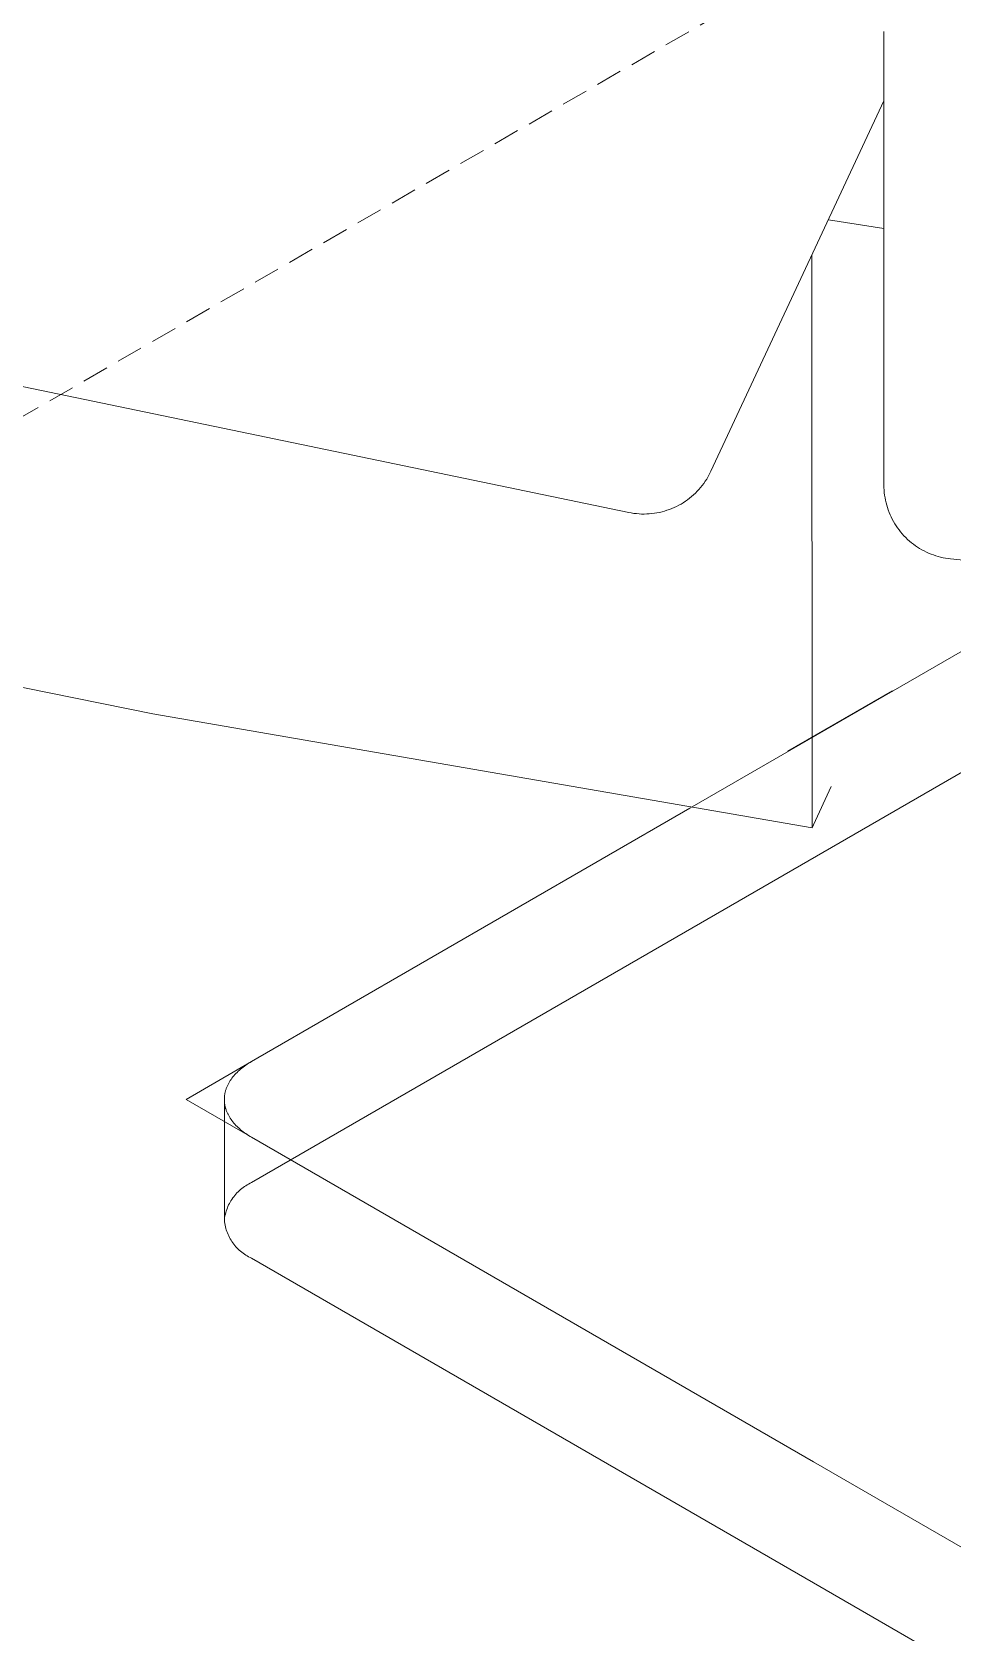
# Model space of a CAD drawing. Header units: millimetres. Extents: x -263 to 4879, y -277 to 2995.
# Drawn here: x 3925.1 to 3969.4, y 2086.5 to 2163.6 of the extents above; entities that cross this region are included whole.
import ezdxf

# ---------------------------------------------------------------- set-up
doc = ezdxf.new("R2010")
doc.units = ezdxf.units.MM
doc.linetypes.add('HIDDEN', pattern=[1.905, 1.27, -0.635])
doc.layers.add('ZANO_R', color=7, linetype='Continuous', lineweight=0)
doc.layers.add('ZANO_R_przerywana', color=7, linetype='HIDDEN', lineweight=0)

msp = doc.modelspace()

# ---------------------------------------------------------------- linework, layer by layer
at = {"layer": 'ZANO_R'}
for p, q in [((3966.146, 2141.777), (3966.146, 2163.627)), ((3953.852, 2140.459), (3849.621, 2162.119)), ((3966.146, 2160.29), (3957.811, 2142.443)), ((3963.469, 2154.558), (3966.146, 2154.144)), ((3962.686, 2125.264), (3962.679, 2152.867)), ((3956.801, 2126.211), (3992.437, 2146.786)), ((3957.811, 2142.443), (3957.764, 2142.346)), ((3957.315, 2141.663), (3957.233, 2141.569)), ((3957.393, 2141.76), (3957.315, 2141.663)), ((3957.467, 2141.859), (3957.393, 2141.76)), ((3957.538, 2141.961), (3957.467, 2141.859)), ((3957.606, 2142.065), (3957.538, 2141.961)), ((3957.661, 2142.157), (3957.606, 2142.065)), ((3957.714, 2142.251), (3957.661, 2142.157)), ((3957.764, 2142.346), (3957.714, 2142.251)), ((3966.148, 2141.655), (3966.146, 2141.777)), ((3966.154, 2141.533), (3966.148, 2141.655)), ((3935.67, 2108.185), (3992.437, 2140.959)), ((3956.37, 2140.867), (3956.261, 2140.807)), ((3956.476, 2140.931), (3956.37, 2140.867)), ((3956.58, 2140.999), (3956.476, 2140.931)), ((3956.681, 2141.071), (3956.58, 2140.999)), ((3956.78, 2141.146), (3956.681, 2141.071)), ((3956.877, 2141.224), (3956.78, 2141.146)), ((3956.97, 2141.306), (3956.877, 2141.224)), ((3957.061, 2141.39), (3956.97, 2141.306)), ((3957.149, 2141.478), (3957.061, 2141.39)), ((3957.233, 2141.569), (3957.149, 2141.478)), ((3966.165, 2141.412), (3966.154, 2141.533)), ((3966.179, 2141.29), (3966.165, 2141.412)), ((3966.198, 2141.17), (3966.179, 2141.29)), ((3966.221, 2141.05), (3966.198, 2141.17)), ((3966.248, 2140.931), (3966.221, 2141.05)), ((3966.279, 2140.813), (3966.248, 2140.931)), ((3953.974, 2140.436), (3953.852, 2140.459)), ((3954.097, 2140.417), (3953.974, 2140.436)), ((3954.22, 2140.403), (3954.097, 2140.417)), ((3954.344, 2140.392), (3954.22, 2140.403)), ((3954.468, 2140.386), (3954.344, 2140.392)), ((3954.592, 2140.385), (3954.468, 2140.386)), ((3954.716, 2140.387), (3954.592, 2140.385)), ((3954.84, 2140.394), (3954.716, 2140.387)), ((3954.964, 2140.406), (3954.84, 2140.394)), ((3955.087, 2140.421), (3954.964, 2140.406)), ((3955.21, 2140.441), (3955.087, 2140.421)), ((3955.332, 2140.465), (3955.21, 2140.441)), ((3955.452, 2140.494), (3955.332, 2140.465)), ((3955.572, 2140.526), (3955.452, 2140.494)), ((3955.691, 2140.563), (3955.572, 2140.526)), ((3955.808, 2140.604), (3955.691, 2140.563)), ((3955.924, 2140.648), (3955.808, 2140.604)), ((3956.038, 2140.697), (3955.924, 2140.648)), ((3956.151, 2140.75), (3956.038, 2140.697)), ((3956.261, 2140.807), (3956.151, 2140.75)), ((3966.314, 2140.696), (3966.279, 2140.813)), ((3966.353, 2140.58), (3966.314, 2140.696)), ((3966.396, 2140.466), (3966.353, 2140.58)), ((3966.443, 2140.353), (3966.396, 2140.466)), ((3966.493, 2140.242), (3966.443, 2140.353)), ((3966.548, 2140.133), (3966.493, 2140.242)), ((3966.606, 2140.025), (3966.548, 2140.133)), ((3966.668, 2139.92), (3966.606, 2140.025)), ((3966.733, 2139.817), (3966.668, 2139.92)), ((3966.802, 2139.716), (3966.733, 2139.817)), ((3966.874, 2139.617), (3966.802, 2139.716)), ((3966.95, 2139.522), (3966.874, 2139.617)), ((3967.028, 2139.428), (3966.95, 2139.522)), ((3967.11, 2139.338), (3967.028, 2139.428)), ((3967.195, 2139.25), (3967.11, 2139.338)), ((3967.283, 2139.165), (3967.195, 2139.25)), ((3967.374, 2139.084), (3967.283, 2139.165)), ((3967.468, 2139.005), (3967.374, 2139.084)), ((3967.564, 2138.93), (3967.468, 2139.005)), ((3967.662, 2138.858), (3967.564, 2138.93)), ((3967.763, 2138.79), (3967.662, 2138.858)), ((3967.867, 2138.725), (3967.763, 2138.79)), ((3967.972, 2138.663), (3967.867, 2138.725)), ((3968.08, 2138.606), (3967.972, 2138.663)), ((3968.189, 2138.551), (3968.08, 2138.606)), ((3968.301, 2138.501), (3968.189, 2138.551)), ((3968.414, 2138.455), (3968.301, 2138.501)), ((3968.528, 2138.412), (3968.414, 2138.455)), ((3968.644, 2138.374), (3968.528, 2138.412)), ((3968.761, 2138.339), (3968.644, 2138.374)), ((3968.879, 2138.308), (3968.761, 2138.339)), ((3968.998, 2138.282), (3968.879, 2138.308)), ((3969.118, 2138.259), (3968.998, 2138.282)), ((3969.239, 2138.241), (3969.118, 2138.259)), ((3969.36, 2138.227), (3969.239, 2138.241)), ((4078.523, 2127.346), (3969.36, 2138.227)), ((3930.925, 2130.756), (3899.074, 2137.229)), ((3966.54, 2131.876), (3961.494, 2128.963)), ((3966.54, 2131.876), (3966.573, 2131.857)), ((3962.686, 2125.264), (3930.925, 2130.756)), ((3963.61, 2127.254), (3962.753, 2125.409)), ((3935.67, 2114.011), (3956.801, 2126.211)), ((3962.753, 2125.409), (3962.686, 2125.264)), ((3935.67, 2114.011), (3932.517, 2112.191)), ((3935.4, 2113.84), (3935.466, 2113.885)), ((3935.466, 2113.885), (3935.533, 2113.928)), ((3935.533, 2113.928), (3935.601, 2113.97)), ((3935.601, 2113.97), (3935.67, 2114.011)), ((3934.628, 2113.064), (3934.648, 2113.094)), ((3934.648, 2113.094), (3934.688, 2113.154)), ((3934.688, 2113.154), (3934.731, 2113.213)), ((3934.731, 2113.213), (3934.776, 2113.271)), ((3934.776, 2113.271), (3934.823, 2113.329)), ((3934.823, 2113.329), (3934.873, 2113.385)), ((3934.873, 2113.385), (3934.924, 2113.44)), ((3934.924, 2113.44), (3934.978, 2113.494)), ((3934.978, 2113.494), (3935.033, 2113.547)), ((3935.033, 2113.547), (3935.09, 2113.599)), ((3935.09, 2113.599), (3935.149, 2113.65)), ((3935.149, 2113.65), (3935.21, 2113.699)), ((3935.21, 2113.699), (3935.272, 2113.747)), ((3935.272, 2113.747), (3935.335, 2113.795)), ((3935.335, 2113.795), (3935.4, 2113.84)), ((3934.367, 2112.291), (3934.37, 2112.324)), ((3934.37, 2112.324), (3934.373, 2112.357)), ((3934.373, 2112.357), (3934.378, 2112.39)), ((3934.378, 2112.39), (3934.382, 2112.423)), ((3934.382, 2112.423), (3934.388, 2112.457)), ((3934.388, 2112.457), (3934.394, 2112.49)), ((3934.394, 2112.49), (3934.401, 2112.522)), ((3934.401, 2112.522), (3934.409, 2112.555)), ((3934.409, 2112.555), (3934.418, 2112.588)), ((3934.418, 2112.588), (3934.427, 2112.621)), ((3934.427, 2112.621), (3934.437, 2112.653)), ((3934.437, 2112.653), (3934.447, 2112.686)), ((3934.447, 2112.686), (3934.459, 2112.718)), ((3934.459, 2112.718), (3934.471, 2112.75)), ((3934.471, 2112.75), (3934.484, 2112.782)), ((3934.484, 2112.782), (3934.497, 2112.814)), ((3934.497, 2112.814), (3934.511, 2112.846)), ((3934.511, 2112.846), (3934.526, 2112.878)), ((3934.526, 2112.878), (3934.541, 2112.909)), ((3934.541, 2112.909), (3934.557, 2112.941)), ((3934.557, 2112.941), (3934.574, 2112.972)), ((3934.574, 2112.972), (3934.592, 2113.003)), ((3934.592, 2113.003), (3934.61, 2113.033)), ((3934.61, 2113.033), (3934.628, 2113.064)), ((3932.517, 2112.191), (3935.67, 2110.37)), ((3934.364, 2112.224), (3934.366, 2112.257)), ((3934.364, 2112.191), (3934.364, 2112.224)), ((3934.364, 2112.157), (3934.364, 2112.191)), ((3934.366, 2112.124), (3934.364, 2112.157)), ((3934.364, 2106.364), (3934.364, 2112.124)), ((3934.366, 2112.257), (3934.367, 2112.291)), ((3934.367, 2112.091), (3934.366, 2112.124)), ((3934.37, 2112.057), (3934.367, 2112.091)), ((3934.373, 2112.024), (3934.37, 2112.057)), ((3934.378, 2111.991), (3934.373, 2112.024)), ((3934.382, 2111.958), (3934.378, 2111.991)), ((3934.388, 2111.925), (3934.382, 2111.958)), ((3934.394, 2111.892), (3934.388, 2111.925)), ((3934.401, 2111.859), (3934.394, 2111.892)), ((3934.409, 2111.826), (3934.401, 2111.859)), ((3934.418, 2111.793), (3934.409, 2111.826)), ((3934.427, 2111.76), (3934.418, 2111.793)), ((3934.437, 2111.728), (3934.427, 2111.76)), ((3934.447, 2111.695), (3934.437, 2111.728)), ((3934.459, 2111.663), (3934.447, 2111.695)), ((3934.471, 2111.631), (3934.459, 2111.663)), ((3934.484, 2111.599), (3934.471, 2111.631)), ((3934.497, 2111.567), (3934.484, 2111.599)), ((3934.511, 2111.535), (3934.497, 2111.567)), ((3934.526, 2111.503), (3934.511, 2111.535)), ((3934.541, 2111.472), (3934.526, 2111.503)), ((3934.557, 2111.441), (3934.541, 2111.472)), ((3934.574, 2111.409), (3934.557, 2111.441)), ((3934.592, 2111.379), (3934.574, 2111.409)), ((3934.61, 2111.348), (3934.592, 2111.379)), ((3934.628, 2111.317), (3934.61, 2111.348)), ((3934.648, 2111.287), (3934.628, 2111.317)), ((3934.688, 2111.227), (3934.648, 2111.287)), ((3934.731, 2111.168), (3934.688, 2111.227)), ((3934.776, 2111.11), (3934.731, 2111.168)), ((3934.823, 2111.052), (3934.776, 2111.11)), ((3934.873, 2110.996), (3934.823, 2111.052)), ((3934.924, 2110.941), (3934.873, 2110.996)), ((3934.978, 2110.887), (3934.924, 2110.941)), ((3935.033, 2110.834), (3934.978, 2110.887)), ((3935.09, 2110.782), (3935.033, 2110.834)), ((3935.149, 2110.731), (3935.09, 2110.782)), ((3935.21, 2110.682), (3935.149, 2110.731)), ((3935.272, 2110.634), (3935.21, 2110.682)), ((3935.335, 2110.587), (3935.272, 2110.634)), ((3935.4, 2110.541), (3935.335, 2110.587)), ((3935.466, 2110.496), (3935.4, 2110.541)), ((3935.533, 2110.453), (3935.466, 2110.496)), ((3935.601, 2110.411), (3935.533, 2110.453)), ((3935.67, 2110.37), (3935.601, 2110.411)), ((3962.753, 2094.733), (3935.67, 2110.37)), ((3934.972, 2107.684), (3935.027, 2107.74)), ((3935.027, 2107.74), (3935.084, 2107.794)), ((3935.084, 2107.794), (3935.143, 2107.846)), ((3935.143, 2107.846), (3935.203, 2107.896)), ((3935.203, 2107.896), (3935.266, 2107.944)), ((3935.266, 2107.944), (3935.33, 2107.99)), ((3935.33, 2107.99), (3935.395, 2108.034)), ((3935.395, 2108.034), (3935.462, 2108.075)), ((3935.462, 2108.075), (3935.53, 2108.114)), ((3935.53, 2108.114), (3935.6, 2108.151)), ((3935.6, 2108.151), (3935.67, 2108.185)), ((3934.479, 2106.887), (3934.508, 2106.961)), ((3934.508, 2106.961), (3934.538, 2107.033)), ((3934.538, 2107.033), (3934.571, 2107.105)), ((3934.571, 2107.105), (3934.606, 2107.175)), ((3934.606, 2107.175), (3934.644, 2107.244)), ((3934.644, 2107.244), (3934.684, 2107.311)), ((3934.684, 2107.311), (3934.727, 2107.377)), ((3934.727, 2107.377), (3934.772, 2107.442)), ((3934.772, 2107.442), (3934.819, 2107.505)), ((3934.819, 2107.505), (3934.868, 2107.566)), ((3934.868, 2107.566), (3934.919, 2107.626)), ((3934.919, 2107.626), (3934.972, 2107.684)), ((3934.373, 2106.286), (3934.364, 2106.364)), ((3934.366, 2106.431), (3934.378, 2106.508)), ((3934.385, 2106.209), (3934.373, 2106.286)), ((3934.378, 2106.508), (3934.393, 2106.585)), ((3934.4, 2106.132), (3934.385, 2106.209)), ((3934.393, 2106.585), (3934.411, 2106.662)), ((3934.411, 2106.662), (3934.431, 2106.738)), ((3934.431, 2106.738), (3934.454, 2106.813)), ((3934.454, 2106.813), (3934.479, 2106.887)), ((3934.417, 2106.056), (3934.4, 2106.132)), ((3934.437, 2105.98), (3934.417, 2106.056)), ((3934.459, 2105.905), (3934.437, 2105.98)), ((3934.484, 2105.831), (3934.459, 2105.905)), ((3934.512, 2105.758), (3934.484, 2105.831)), ((3934.542, 2105.686), (3934.512, 2105.758)), ((3934.575, 2105.615), (3934.542, 2105.686)), ((3934.61, 2105.545), (3934.575, 2105.615)), ((3934.647, 2105.477), (3934.61, 2105.545)), ((3934.687, 2105.409), (3934.647, 2105.477)), ((3934.73, 2105.343), (3934.687, 2105.409)), ((3934.774, 2105.279), (3934.73, 2105.343)), ((3934.821, 2105.216), (3934.774, 2105.279)), ((3934.87, 2105.155), (3934.821, 2105.216)), ((3934.92, 2105.096), (3934.87, 2105.155)), ((3934.973, 2105.038), (3934.92, 2105.096)), ((3935.028, 2104.983), (3934.973, 2105.038)), ((3935.085, 2104.929), (3935.028, 2104.983)), ((3935.144, 2104.877), (3935.085, 2104.929)), ((3935.204, 2104.828), (3935.144, 2104.877)), ((3935.266, 2104.78), (3935.204, 2104.828)), ((3935.33, 2104.735), (3935.266, 2104.78)), ((3935.396, 2104.692), (3935.33, 2104.735)), ((3935.462, 2104.651), (3935.396, 2104.692)), ((3935.53, 2104.613), (3935.462, 2104.651)), ((3935.6, 2104.577), (3935.53, 2104.613)), ((3935.67, 2104.543), (3935.6, 2104.577)), ((3962.753, 2088.907), (3935.67, 2104.543)), ((4096.858, 2017.308), (3962.753, 2094.733)), ((4096.858, 2011.482), (3962.753, 2088.907))]:
    msp.add_line(p, q, dxfattribs=at)
at = {"layer": 'ZANO_R_przerywana'}
msp.add_line((3907.799, 2135.357), (4100.325, 2246.513), dxfattribs=at)

doc.saveas('drawing.dxf')
